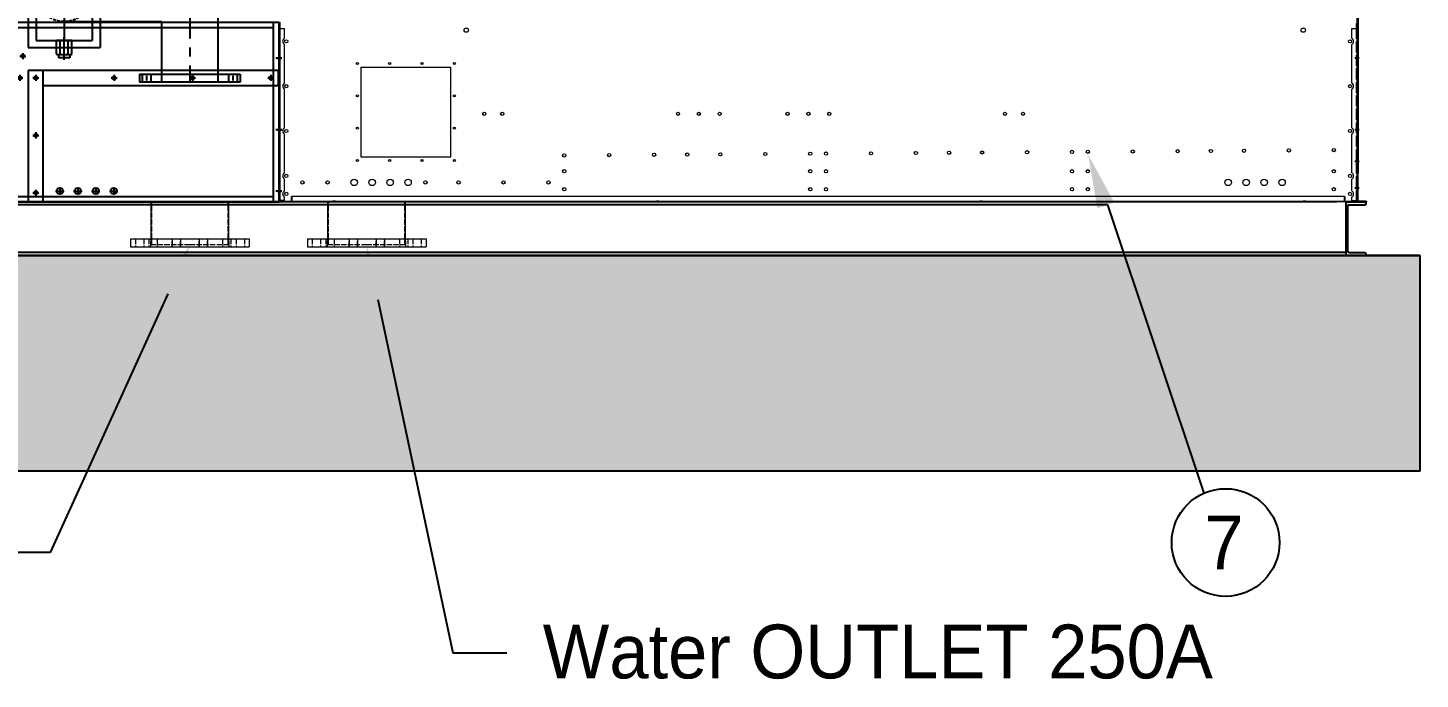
# Model space of a CAD drawing. Header units: millimetres. Extents: x 3475 to 35588, y 2916 to 25624.
# Drawn here: x 17566 to 21440, y 9394 to 11208 of the extents above; entities that cross this region are included whole.
import ezdxf
from ezdxf import colors
from ezdxf.entities.mleader import LeaderData, LeaderLine
from ezdxf.enums import TextEntityAlignment as Align
from ezdxf.math import Vec2, Vec3

# ---------------------------------------------------------------- set-up
doc = ezdxf.new("R2010")
doc.units = ezdxf.units.MM
for name, pattern in [('CENTER', [2, 1.25, -0.25, 0.25, -0.25]), ('DASHED', [15, 12, -3]), ('HIDDEN', [0.375, 0.25, -0.125])]:
    doc.linetypes.add(name, pattern=pattern)
for name, color, linetype in [('center', 1, 'CENTER'), ('냉각탑_dim', 1, 'Continuous'), ('냉각탑_text', 3, 'Continuous'), ('냉각탑_기초', 23, 'Continuous'), ('냉각탑_찬넬방진', 1, 'Continuous')]:
    doc.layers.add(name, color=color, linetype=linetype)
doc.styles.get("Standard").update_dxf_attribs({"font": 'arial.ttf'})
doc.styles.add('돋움', font='Dotum.ttf')

# ---------------------------------------------------------------- blocks, each defined once
blk = doc.blocks.new('A$C29A03157')
at = {"color": 7}
for p, q in [((0, 500), (42, 500)), ((0, 0), (0, 500)), ((42, 500), (0, 500)), ((0, 500), (3400, 500)), ((15, 0), (15, 500)), ((15, 485), (3385, 485)), ((3385, 0), (3385, 500)), ((3400, 0), (3400, 500)), ((3400, 100), (3400, 194.5)), ((0, 100), (0, 0)), ((0, 0), (42, 0)), ((0, 0), (2202, 0)), ((42, 0), (0, 0)), ((44, 0), (3400, 0)), ((65, 15), (3385, 15)), ((65, 0), (65, 15))]:
    blk.add_line(p, q, dxfattribs=at)
at = {"color": 7, "lineweight": 35}
blk.add_line((3400, 500), (3400, 0), dxfattribs=at)
blk.add_line((3400, 500), (3400, 0), dxfattribs=at)
blk.add_line((3400, 500), (3400, 0), dxfattribs=at)
blk.add_line((3400, 500), (3400, 0), dxfattribs=at)
for p, q in [((2228, 0), (2270, 0)), ((2702, 0), (2744, 0))]:
    blk.add_line(p, q)
at = {"color": 7}
blk.add_lwpolyline([(65, 2), (15, 2)], dxfattribs=at)
for centre, radius in [((21, 475), 4.5), ((2464, 345), 4.5), ((2679, 345), 4.5), ((2941, 345), 4.5), ((3159, 345), 4.5), ((3377, 345), 4.5), ((21, 325), 4.5), ((21, 175), 4.5), ((130, 75), 4.5), ((130, 75), 4.5), ((250, 75), 4.5), ((250, 75), 4.5), ((370, 75), 4.5), ((370, 75), 4.5), ((1039, 75), 4.5), ((1039, 75), 4.5), ((1159, 75), 4.5), ((1159, 75), 4.5), ((1279, 75), 4.5), ((1279, 75), 4.5), ((1948, 75), 4.5), ((1948, 75), 4.5), ((2068, 75), 4.5), ((2068, 75), 4.5), ((2188, 75), 4.5), ((2188, 75), 4.5), ((460, 30), 9), ((510, 30), 9), ((560, 30), 9), ((610, 30), 9), ((2790, 30), 9), ((2840, 30), 9), ((2890, 30), 9), ((2940, 30), 9), ((21, 25), 4.5), ((130, 25), 4.5), ((130, 25), 4.5), ((250, 25), 4.5), ((250, 25), 4.5), ((370, 25), 4.5), ((370, 25), 4.5), ((1039, 25), 4.5), ((1039, 25), 4.5), ((1159, 25), 4.5), ((1159, 25), 4.5), ((1279, 25), 4.5), ((1279, 25), 4.5), ((1948, 25), 4.5), ((1948, 25), 4.5), ((2068, 25), 4.5), ((2068, 25), 4.5), ((2188, 25), 4.5), ((2188, 25), 4.5), ((2249, 25), 4.5), ((2723, 25), 4.5)]:
    blk.add_circle(centre, radius, dxfattribs=at)
for centre in [(2249, 421), (2687.2, 405.8), (2249, 345), (2723, 345), (2249, 185), (2723, 185)]:
    blk.add_circle(centre, 4.5)
at = {"layer": 'center', "color": 7}
for p, q in [((12.5, 475), (29.5, 475)), ((21, 483.5), (21, 466.5)), ((2249, 429.5), (2249, 412.5)), ((2240.5, 421), (2257.5, 421)), ((2678.7, 405.8), (2695.7, 405.8)), ((2687.2, 414.3), (2687.2, 397.3)), ((3407.9, 400), (3390.9, 400)), ((2249, 353.5), (2249, 336.5)), ((2464, 353.5), (2464, 336.5)), ((2679, 353.5), (2679, 336.5)), ((2723, 353.5), (2723, 336.5)), ((2941, 353.5), (2941, 336.5)), ((3159, 353.5), (3159, 336.5)), ((3377, 353.5), (3377, 336.5)), ((12.5, 325), (29.5, 325)), ((12.5, 325), (29.5, 325)), ((21, 316.5), (21, 333.5)), ((2240.5, 345), (2257.5, 345)), ((2455.5, 345), (2472.5, 345)), ((2670.5, 345), (2687.5, 345)), ((2714.5, 345), (2731.5, 345)), ((2932.5, 345), (2949.5, 345)), ((3150.5, 345), (3167.5, 345)), ((3368.5, 345), (3385.5, 345)), ((3407.9, 200), (3390.9, 200)), ((12.5, 175), (29.5, 175)), ((21, 166.5), (21, 183.5)), ((2240.5, 185), (2257.5, 185)), ((2249, 193.5), (2249, 176.5)), ((2714.5, 185), (2731.5, 185)), ((2723, 193.5), (2723, 176.5)), ((130, 83.5), (130, 66.5)), ((250, 83.5), (250, 66.5)), ((370, 83.5), (370, 66.5)), ((1039, 83.5), (1039, 66.5)), ((1159, 83.5), (1159, 66.5)), ((1279, 83.5), (1279, 66.5)), ((1948, 83.5), (1948, 66.5)), ((2068, 83.5), (2068, 66.5)), ((2188, 83.5), (2188, 66.5)), ((121.5, 75), (138.5, 75)), ((241.5, 75), (258.5, 75)), ((361.5, 75), (378.5, 75)), ((460, 40), (460, 20)), ((510, 40), (510, 20)), ((560, 40), (560, 20)), ((610, 40), (610, 20)), ((1030.5, 75), (1047.5, 75)), ((1150.5, 75), (1167.5, 75)), ((1270.5, 75), (1287.5, 75)), ((1939.5, 75), (1956.5, 75)), ((2059.5, 75), (2076.5, 75)), ((2179.5, 75), (2196.5, 75)), ((2790, 40), (2790, 20)), ((2840, 40), (2840, 20)), ((2890, 40), (2890, 20)), ((2940, 40), (2940, 20)), ((12.5, 25), (29.5, 25)), ((21, 16.5), (21, 33.5)), ((121.5, 25), (138.5, 25)), ((130, 33.5), (130, 16.5)), ((241.5, 25), (258.5, 25)), ((250, 33.5), (250, 16.5)), ((361.5, 25), (378.5, 25)), ((370, 33.5), (370, 16.5)), ((470, 30), (450, 30)), ((520, 30), (500, 30)), ((570, 30), (550, 30)), ((620, 30), (600, 30)), ((1030.5, 25), (1047.5, 25)), ((1039, 33.5), (1039, 16.5)), ((1150.5, 25), (1167.5, 25)), ((1159, 33.5), (1159, 16.5)), ((1270.5, 25), (1287.5, 25)), ((1279, 33.5), (1279, 16.5)), ((1939.5, 25), (1956.5, 25)), ((1948, 33.5), (1948, 16.5)), ((2059.5, 25), (2076.5, 25)), ((2068, 33.5), (2068, 16.5)), ((2179.5, 25), (2196.5, 25)), ((2188, 33.5), (2188, 16.5)), ((2240.5, 25), (2257.5, 25)), ((2249, 33.5), (2249, 16.5)), ((2714.5, 25), (2731.5, 25)), ((2723, 33.5), (2723, 16.5)), ((2780, 30), (2800, 30)), ((2830, 30), (2850, 30)), ((2880, 30), (2900, 30)), ((2930, 30), (2950, 30)), ((3407.9, 30), (3390.9, 30))]:
    blk.add_line(p, q, dxfattribs=at)
blk = doc.blocks.new('A$C7C4F0266')
at = {"color": 7}
for p, q in [((696, 366), (0, 366)), ((0, 366), (0, 0)), ((42, 0), (42, 366)), ((696, 366), (696, 324)), ((42, 324), (696, 324)), ((0, 0), (42, 0))]:
    blk.add_line(p, q, dxfattribs=at)
for centre in [(21, 345), (239, 345), (457, 345), (675, 345), (21, 185), (21, 25)]:
    blk.add_circle(centre, 3, dxfattribs=at)
blk = doc.blocks.new('A$C5CA500D4')
for p, q in [((0, 3227.6), (200, 3227.6)), ((0, 3227.6), (0, 96)), ((200, 3227.6), (200, 96)), ((22.2, 3207.6), (22.2, 116)), ((22.2, 3207.6), (177.8, 3207.6)), ((177.8, 3207.6), (177.8, 116)), ((527.8, 3018.9), (527.8, 3030.3)), ((0, 96), (200, 96)), ((22.2, 116), (177.8, 116))]:
    blk.add_line(p, q)
at = {"ltscale": 30}
for p, q in [((82, 3239.6), (82, 3207.6)), ((113.5, 3248.4), (86.5, 3248.4)), ((86.5, 3240.5), (86.5, 3248.4)), ((91, 3239.6), (91, 3207.6)), ((109, 3239.6), (109, 3207.6)), ((113.5, 3240.5), (113.5, 3248.4)), ((118, 3239.6), (118, 3207.6)), ((118, 3207.6), (82, 3207.6)), ((104, 3102.6), (100, 3102.4)), ((100, 3102.4), (455.7, 3102.4)), ((107.3, 3102.6), (104, 3102.6)), ((104, 2946.6), (100, 2946.8)), ((100, 2946.8), (455.7, 2946.8)), ((104, 324), (100, 323.8)), ((100, 323.8), (527.8, 323.8)), ((107.3, 324), (104, 324)), ((527.8, 323.8), (527.8, 0)), ((104, 168), (100, 168.2)), ((100, 168.2), (372.2, 168.2)), ((372.2, 0), (372.2, 168.2)), ((78.4, 77.6), (78.4, 116)), ((121.6, 116), (78.4, 116)), ((89.3, 77.6), (89.3, 116)), ((110.8, 77.6), (110.8, 116)), ((121.6, 77.6), (121.6, 116)), ((83.9, 76.5), (83.9, 67.1)), ((116.2, 67.1), (83.9, 67.1)), ((116.2, 76.5), (116.2, 67.1)), ((310, 22), (310, 0)), ((310, 22), (310, 0)), ((310, 22), (590, 22)), ((590, 0), (310, 0)), ((318, 0), (318, 22)), ((342, 0), (342, 22)), ((372, 22), (528, 22)), ((558, 0), (558, 22)), ((582, 0), (582, 22)), ((590, 22), (590, 0))]:
    blk.add_line(p, q, dxfattribs=at)
at = {"color": 1, "linetype": 'CENTER', "ltscale": 100}
for p, q in [((100, 3253.2), (100, 3200.4)), ((100, 3207.6), (100, 116)), ((100, 3110.3), (100, 2938.9)), ((12.1, 3024.6), (177.8, 3024.6)), ((22.2, 3024.6), (450, 3024.6)), ((100, 331.7), (100, 160.3)), ((12.1, 246), (177.8, 246)), ((22.2, 246), (450, 246)), ((450, 246), (450, 0)), ((100, 61.3), (100, 124.6))]:
    blk.add_line(p, q, dxfattribs=at)
at = {"color": 1, "linetype": 'CENTER', "ltscale": 10}
for p, q in [((450, 3178.9), (450, 2870.3)), ((295.7, 3024.6), (604.3, 3024.6))]:
    blk.add_line(p, q, dxfattribs=at)
at = {"color": 1, "linetype": 'CENTER', "ltscale": 0.5}
for p, q in [((185.9, 3024.6), (100, 3024.6)), ((185.9, 246), (100, 246)), ((330, 0), (330, 22)), ((570, 0), (570, 22))]:
    blk.add_line(p, q, dxfattribs=at)
blk.add_circle((450, 3024.6), 140)
at = {"color": 0, "ltscale": 30}
for centre in [(450, 3144.6), (570, 3024.6), (450, 2904.6)]:
    blk.add_circle(centre, 11.5, dxfattribs=at)
at = {"color": 7, "linetype": 'HIDDEN', "ltscale": 30}
for centre in [(100, 3024.6), (100, 246)]:
    blk.add_circle(centre, 77.8, dxfattribs=at)
at = {"color": 6, "linetype": 'HIDDEN', "ltscale": 30}
blk.add_circle((100, 246), 78, dxfattribs=at)
at = {"color": 1, "linetype": 'CENTER', "ltscale": 10}
blk.add_arc((450, 3024.6), 120, 220.4098, 139.5902, dxfattribs=at)
at = {"color": 0, "ltscale": 30}
for centre, start, end in [((365.1, 3109.5), 322.1093, 217.8907), ((534.9, 3109.5), 322.1093, 217.8907), ((365.1, 2939.7), 142.1093, 37.8907), ((534.9, 2939.7), 142.1093, 37.8907)]:
    blk.add_arc(centre, 11.5, start, end, dxfattribs=at)
blk.add_arc((450, 3024.6), 78, 265.7947, 94.2053)
at = {"ltscale": 30, "extrusion": (0, 0, -1)}
for centre in [(86.5, 3239.6), (95.5, 3239.6), (104.5, 3239.6), (113.5, 3239.6)]:
    blk.add_ellipse(centre, major_axis=(4.5, 0), ratio=0.200221, start_param=3.141593, end_param=6.283185, dxfattribs=at)
at = {"ltscale": 30}
for centre in [(83.9, 77.6), (94.7, 77.6), (105.4, 77.6), (116.2, 77.6)]:
    blk.add_ellipse(centre, major_axis=(5.4, 0), ratio=0.200221, start_param=3.141593, end_param=6.283185, dxfattribs=at)
blk = doc.blocks.new('1')
for p, q in [((21264.9, 14323.6), (21264.9, 10723.6)), ((21266.5, 14281.6), (21266.5, 10803.6)), ((21266.5, 10725.2), (21266.5, 10802)), ((21289.9, 10725.2), (21289.9, 10723.6))]:
    blk.add_line(p, q)
at = {"color": 7, "lineweight": 13, "ltscale": 2.5}
for p, q in [((18264.9, 11206.6), (18264.9, 11220.1)), ((18264.9, 11206.6), (18268.4, 11206.6)), ((18264.9, 10727.1), (18264.9, 11206.6)), ((18266.9, 11220.1), (18266.9, 11206.6)), ((18268.4, 11206.6), (18279.9, 11206.6)), ((18279.9, 11179.3), (18279.9, 11206.6)), ((21249.9, 11179.3), (21249.9, 11206.6)), ((21249.9, 11206.6), (21261.4, 11206.6)), ((21264.9, 11206.6), (21261.4, 11206.6)), ((21262.9, 11206.6), (21262.9, 11220.1)), ((21264.9, 11220.1), (21264.9, 11206.6)), ((21264.9, 10727.1), (21264.9, 11206.6)), ((18279.9, 11054.3), (18279.9, 11162)), ((21249.9, 11054.3), (21249.9, 11162)), ((18492.9, 11098.6), (18742.9, 11098.6)), ((18492.9, 11098.6), (18492.9, 10848.6)), ((18742.9, 10848.6), (18742.9, 11098.6)), ((18279.9, 10929.3), (18279.9, 11037)), ((21249.9, 10929.3), (21249.9, 11037)), ((18279.9, 10804.3), (18279.9, 10912)), ((21249.9, 10804.3), (21249.9, 10912)), ((18492.9, 10848.6), (18742.9, 10848.6)), ((18279.9, 10754.3), (18279.9, 10787)), ((21249.9, 10754.3), (21249.9, 10787)), ((18279.9, 10727.1), (18279.9, 10737)), ((21229.9, 10738.6), (18299.9, 10738.6)), ((21249.9, 10727.1), (21249.9, 10737)), ((18264.9, 10727.1), (18268.4, 10727.1)), ((18279.9, 10727.1), (18268.4, 10727.1)), ((18268.4, 10725.6), (18268.4, 10727.1)), ((18268.4, 10723.6), (18268.4, 10725.6)), ((18268.4, 10725.6), (18281.9, 10725.6)), ((18281.9, 10723.6), (18268.4, 10723.6)), ((18408.2, 10723.6), (18281.9, 10723.6)), ((18408.2, 10725.6), (18414.9, 10725.6)), ((18408.2, 10723.6), (18414.9, 10723.6)), ((18421.7, 10725.6), (18414.9, 10725.6)), ((18421.7, 10723.6), (18414.9, 10723.6)), ((19308.2, 10723.6), (18421.7, 10723.6)), ((19308.2, 10725.6), (19314.9, 10725.6)), ((19308.2, 10723.6), (19314.9, 10723.6)), ((19321.7, 10725.6), (19314.9, 10725.6)), ((19321.7, 10723.6), (19314.9, 10723.6)), ((20208.2, 10723.6), (19321.7, 10723.6)), ((20208.2, 10725.6), (20214.9, 10725.6)), ((20208.2, 10723.6), (20214.9, 10723.6)), ((20221.7, 10725.6), (20214.9, 10725.6)), ((20221.7, 10723.6), (20214.9, 10723.6)), ((21108.2, 10723.6), (20221.7, 10723.6)), ((21108.2, 10725.6), (21114.9, 10725.6)), ((21108.2, 10723.6), (21114.9, 10723.6)), ((21121.7, 10725.6), (21114.9, 10725.6)), ((21121.7, 10723.6), (21114.9, 10723.6)), ((21247.9, 10723.6), (21121.7, 10723.6)), ((21247.9, 10725.6), (21261.4, 10725.6)), ((21261.4, 10723.6), (21247.9, 10723.6)), ((21249.9, 10727.1), (21261.4, 10727.1)), ((21264.9, 10727.1), (21261.4, 10727.1)), ((21261.4, 10725.6), (21261.4, 10727.1)), ((21261.4, 10723.6), (21261.4, 10725.6))]:
    blk.add_line(p, q, dxfattribs=at)
at = {"color": 7, "linetype": 'DASHED', "lineweight": 13, "ltscale": 2.5}
for p, q in [((18266.9, 11206.6), (18266.9, 10727.1)), ((21262.9, 10727.1), (21262.9, 11206.6)), ((18266.9, 11128.1), (18264.9, 11128.1)), ((18266.9, 11119.1), (18264.9, 11119.1)), ((18266.9, 10928.1), (18264.9, 10928.1)), ((18266.9, 10919.1), (18264.9, 10919.1)), ((18266.9, 10758.1), (18264.9, 10758.1)), ((18266.9, 10749.1), (18264.9, 10749.1)), ((18281.9, 10725.6), (18408.2, 10725.6)), ((18421.7, 10725.6), (19308.2, 10725.6)), ((19321.7, 10725.6), (20208.2, 10725.6)), ((20221.7, 10725.6), (21108.2, 10725.6)), ((21121.7, 10725.6), (21247.9, 10725.6))]:
    blk.add_line(p, q, dxfattribs=at)
at = {"color": 7}
for p, q in [((18259.9, 11123.6), (18271.9, 11123.6)), ((21269.9, 11123.6), (21257.9, 11123.6)), ((18259.9, 10923.6), (18271.9, 10923.6)), ((21269.9, 10923.6), (21257.9, 10923.6)), ((21269.9, 10836.1), (21257.9, 10836.1)), ((18259.9, 10753.6), (18271.9, 10753.6)), ((21269.9, 10761.1), (21257.9, 10761.1))]:
    blk.add_line(p, q, dxfattribs=at)
at = {"color": 7, "ltscale": 2.5}
for p, q in [((18299.9, 10738.6), (18299.9, 10723.6)), ((21229.9, 10738.6), (21229.9, 10723.6))]:
    blk.add_line(p, q, dxfattribs=at)
at = {"color": 7, "lineweight": 13, "ltscale": 1.25}
for p, q in [((17908.8, 10620.5), (17908.8, 10723.6)), ((18125.1, 10620.5), (18125.1, 10723.6)), ((18400.8, 10620.5), (18400.8, 10723.6)), ((18617.1, 10620.5), (18617.1, 10723.6)), ((17851.9, 10620.5), (17851.9, 10598.5)), ((17851.9, 10620.5), (18181.9, 10620.5)), ((18181.9, 10620.5), (18181.9, 10598.5)), ((18343.9, 10620.5), (18343.9, 10598.5)), ((18343.9, 10620.5), (18673.9, 10620.5)), ((18673.9, 10620.5), (18673.9, 10598.5)), ((17851.9, 10598.5), (18181.9, 10598.5)), ((18343.9, 10598.5), (18673.9, 10598.5))]:
    blk.add_line(p, q, dxfattribs=at)
at = {"color": 7, "linetype": 'DASHED', "lineweight": 13, "ltscale": 1.25}
for p, q in [((17910.8, 10603.5), (17910.8, 10723.6)), ((18123.1, 10603.5), (18123.1, 10723.6)), ((18402.8, 10603.5), (18402.8, 10723.6)), ((18615.1, 10603.5), (18615.1, 10723.6)), ((17865.4, 10620.5), (17865.4, 10598.5)), ((17865.4, 10620.5), (17865.4, 10598.5)), ((17888.4, 10620.5), (17888.4, 10598.5)), ((17888.4, 10620.5), (17888.4, 10598.5)), ((17902.9, 10620.5), (17902.9, 10598.5)), ((17902.9, 10620.5), (17902.9, 10598.5)), ((17907.9, 10598.5), (17907.9, 10620.5)), ((17908.8, 10603.5), (17908.8, 10620.5)), ((17925.9, 10620.5), (17925.9, 10598.5)), ((17925.9, 10620.5), (17925.9, 10598.5)), ((17967.9, 10598.5), (17967.9, 10620.5)), ((17967.9, 10620.5), (17967.9, 10598.5)), ((17990.9, 10598.5), (17990.9, 10620.5)), ((17990.9, 10620.5), (17990.9, 10598.5)), ((18043, 10598.5), (18043, 10620.5)), ((18043, 10620.5), (18043, 10598.5)), ((18066, 10598.5), (18066, 10620.5)), ((18066, 10620.5), (18066, 10598.5)), ((18108, 10620.5), (18108, 10598.5)), ((18108, 10620.5), (18108, 10598.5)), ((18125.1, 10603.5), (18125.1, 10620.5)), ((18125.9, 10598.5), (18125.9, 10620.5)), ((18131, 10620.5), (18131, 10598.5)), ((18131, 10620.5), (18131, 10598.5)), ((18145.5, 10620.5), (18145.5, 10598.5)), ((18145.5, 10620.5), (18145.5, 10598.5)), ((18168.5, 10620.5), (18168.5, 10598.5)), ((18168.5, 10620.5), (18168.5, 10598.5)), ((18357.4, 10620.5), (18357.4, 10598.5)), ((18357.4, 10620.5), (18357.4, 10598.5)), ((18380.4, 10620.5), (18380.4, 10598.5)), ((18380.4, 10620.5), (18380.4, 10598.5)), ((18394.9, 10620.5), (18394.9, 10598.5)), ((18394.9, 10620.5), (18394.9, 10598.5)), ((18399.9, 10598.5), (18399.9, 10620.5)), ((18400.8, 10603.5), (18400.8, 10620.5)), ((18417.9, 10620.5), (18417.9, 10598.5)), ((18417.9, 10620.5), (18417.9, 10598.5)), ((18459.9, 10598.5), (18459.9, 10620.5)), ((18459.9, 10620.5), (18459.9, 10598.5)), ((18482.9, 10598.5), (18482.9, 10620.5)), ((18482.9, 10620.5), (18482.9, 10598.5)), ((18535, 10598.5), (18535, 10620.5)), ((18535, 10620.5), (18535, 10598.5)), ((18558, 10598.5), (18558, 10620.5)), ((18558, 10620.5), (18558, 10598.5)), ((18600, 10620.5), (18600, 10598.5)), ((18600, 10620.5), (18600, 10598.5)), ((18617.1, 10603.5), (18617.1, 10620.5)), ((18617.9, 10598.5), (18617.9, 10620.5)), ((18623, 10620.5), (18623, 10598.5)), ((18623, 10620.5), (18623, 10598.5)), ((18637.5, 10620.5), (18637.5, 10598.5)), ((18637.5, 10620.5), (18637.5, 10598.5)), ((18660.5, 10620.5), (18660.5, 10598.5)), ((18660.5, 10620.5), (18660.5, 10598.5)), ((18016.9, 10603.5), (17908.8, 10603.5)), ((18125.1, 10603.5), (18016.9, 10603.5)), ((18508.9, 10603.5), (18400.8, 10603.5)), ((18617.1, 10603.5), (18508.9, 10603.5))]:
    blk.add_line(p, q, dxfattribs=at)
at = {"ltscale": 500}
for p, q in [((21264.9, 10723.6), (21289.9, 10723.6)), ((21289.9, 10723.6), (21264.9, 10723.6)), ((21266.5, 10725.2), (21289.9, 10725.2))]:
    blk.add_line(p, q, dxfattribs=at)
at = {"color": 7, "lineweight": 13, "ltscale": 2.5}
for centre, radius in [((18785.9, 11201.6), 6), ((21114.9, 11201.6), 6), ((18284.9, 11170.6), 4.5), ((21244.9, 11170.6), 4.5), ((18482.9, 11108.6), 3), ((18572.9, 11108.6), 3), ((18662.9, 11108.6), 3), ((18752.9, 11108.6), 3), ((18284.9, 11045.6), 4.5), ((21244.9, 11045.6), 4.5), ((18482.9, 11018.6), 3), ((18752.9, 11018.6), 3), ((18835.9, 10968.6), 4.5), ((18885.9, 10968.6), 4.5), ((19374.9, 10968.6), 4.5), ((19432.9, 10968.6), 4.5), ((19490.9, 10968.6), 4.5), ((19679.9, 10968.6), 4.5), ((19737.9, 10968.6), 4.5), ((19795.9, 10968.6), 4.5), ((20284.9, 10968.6), 4.5), ((20334.9, 10968.6), 4.5), ((18284.9, 10920.6), 4.5), ((18482.9, 10928.6), 3), ((18752.9, 10928.6), 3), ((21244.9, 10920.6), 4.5), ((18482.9, 10838.6), 3), ((18572.9, 10838.6), 3), ((18662.9, 10838.6), 3), ((18752.9, 10838.6), 3), ((18284.9, 10795.6), 4.5), ((20905.9, 10777.6), 9), ((20955.9, 10777.6), 9), ((21005.9, 10777.6), 9), ((21055.9, 10777.6), 9), ((21244.9, 10795.6), 4.5), ((18284.9, 10745.6), 4.5), ((21244.9, 10745.6), 4.5)]:
    blk.add_circle(centre, radius, dxfattribs=at)
at = {"color": 7, "lineweight": 13, "ltscale": 3}
for centre, radius in [((19058.4, 10852.8), 4.5), ((19183.4, 10853.6), 4.5), ((19308.4, 10854.5), 4.5), ((19400.7, 10855.1), 4.5), ((19492.9, 10855.8), 4.5), ((19617.9, 10856.6), 4.5), ((19742.9, 10857.5), 4.5), ((19786.9, 10857.8), 4.5), ((19911.9, 10858.6), 4.5), ((20036.9, 10859.5), 4.5), ((20129.2, 10860.1), 4.5), ((20221.4, 10860.8), 4.5), ((20346.4, 10861.6), 4.5), ((20471.4, 10862.5), 4.5), ((20515.4, 10862.8), 4.5), ((20640.4, 10863.6), 4.5), ((20765.4, 10864.5), 4.5), ((20857.7, 10865.1), 4.5), ((20949.9, 10865.8), 4.5), ((21074.9, 10866.6), 4.5), ((21199.9, 10867.5), 4.5), ((19058.4, 10808.6), 4.5), ((19742.9, 10808.6), 4.5), ((19786.9, 10808.6), 4.5), ((20471.4, 10808.6), 4.5), ((20515.4, 10808.6), 4.5), ((21199.9, 10808.6), 4.5), ((18329.9, 10777.6), 4.5), ((18399.9, 10777.6), 4.5), ((18473.9, 10777.6), 9), ((18523.9, 10777.6), 9), ((18573.9, 10777.6), 9), ((18623.9, 10777.6), 9), ((18672.2, 10777.6), 4.5), ((18764.4, 10777.6), 4.5), ((18889.4, 10777.6), 4.5), ((19014.4, 10777.6), 4.5), ((19058.4, 10758.6), 4.5), ((19742.9, 10758.6), 4.5), ((19786.9, 10758.6), 4.5), ((20471.4, 10758.6), 4.5), ((20515.4, 10758.6), 4.5), ((21199.9, 10758.6), 4.5)]:
    blk.add_circle(centre, radius, dxfattribs=at)
at = {"color": 7, "lineweight": 13, "ltscale": 2.5}
for centre, start, end in [((18284.9, 11170.6), 120, 240), ((21244.9, 11170.6), 300, 60), ((18284.9, 11045.6), 120, 240), ((21244.9, 11045.6), 300, 60), ((18284.9, 10920.6), 120, 240), ((21244.9, 10920.6), 300, 60), ((18284.9, 10795.6), 120, 240), ((21244.9, 10795.6), 300, 60), ((18284.9, 10745.6), 120, 240), ((21244.9, 10745.6), 300, 60)]:
    blk.add_arc(centre, 10, start, end, dxfattribs=at)
at = {"layer": '냉각탑_dim'}
blk.add_solid([(20589, 10721.8), (20516.1, 10855.2), (20541.8, 10705.4)], dxfattribs=at)
at = {"layer": '냉각탑_찬넬방진', "ltscale": 30}
for p, q in [((20569.8, 10715.1), (14896.4, 10715.1)), ((21233.5, 10582), (14896.4, 10582))]:
    blk.add_line(p, q, dxfattribs=at)
at = {"layer": '냉각탑_찬넬방진', "ltscale": 150}
for p, q in [((21208.5, 10723.6), (15386.9, 10723.5)), ((21233.5, 10723.6), (21289.9, 10723.6)), ((21233.5, 10723.5), (21233.5, 10573.5)), ((21242.5, 10715.3), (21286.5, 10715.3)), ((21289.9, 10718.7), (21289.9, 10723.6)), ((21242.5, 10581.9), (21286.5, 10581.9)), ((21289.9, 10573.6), (21289.9, 10578.6))]:
    blk.add_line(p, q, dxfattribs=at)
for centre, start, end in [((21242.5, 10711.9), 90, 180), ((21286.5, 10718.7), 270, 0), ((21286.5, 10578.5), 0, 90)]:
    blk.add_arc(centre, 3.39, start, end, dxfattribs=at)
blk.add_rational_spline([(21242.5, 10581.9), (21239.1, 10581.9), (21239.1, 10585.3), (21239.1, 10585.4), (21239.1, 10585.5), (21239.1, 10648.6), (21239.1, 10711.7), (21239.1, 10711.8), (21239.1, 10711.9)], [1, 0.707106781187, 1, 1, 1, 1, 1, 1, 1], degree=2, knots=[0, 0, 0, 1.570796, 1.570796, 2.570796, 2.570796, 3.570796, 3.570796, 4.570796, 4.570796, 4.570796], dxfattribs=at)
at = {"color": 1}
blk.add_blockref('A$C5CA500D4', (17566.9, 11057.2), dxfattribs=at)
at = {"color": 2}
blk.add_blockref('A$C29A03157', (14864.9, 10723.6), dxfattribs=at)
blk.add_blockref('A$C7C4F0266', (17566.9, 10723.6))

msp = doc.modelspace()

# ---------------------------------------------------------------- hatches: boundary and pattern name
h = msp.add_hatch()
h.set_pattern_fill('AR-CONC', color=4)
h.set_pattern_definition([(50, (-313265.05, -191709.87), (182.18467, -15.939086), [19.05, -209.55]), (355, (-313265.05, -191709.87), (-35.24342, 191.056845), [15.24, -167.64058]), (100.451445, (-313249.87, -191711.2), (146.94125, 175.11775), [16.19001, -178.090245]), (46.1842, (-313265.05, -191659.07), (271.07904, -42.04233), [28.575, -314.325]), (96.63556, (-313242.46, -191662.57), (237.40413, 247.42612), [24.28502, -267.1356]), (351.18415, (-313265.05, -191659.07), (237.40413, 247.42612), [22.85997, -251.45973]), (21, (-313239.65, -191671.77), (151.61439, -102.2652), [19.05, -209.55]), (326, (-313239.65, -191671.77), (61.80203, 184.18797), [15.24, -167.64]), (71.451445, (-313227.02, -191680.3), (213.41642, 81.92277), [16.19001, -178.08994]), (37.5, (-313265.05, -191709.87), (3.088603, 84.555039), [0, -165.608, 0, -170.18, 0, -168.275]), (7.5, (-313265.05, -191709.87), (66.819663, 100.180575), [0, -97.028, 0, -161.798, 0, -64.135]), (327.5, (-313321.69, -191709.87), (135.590595, -5.728744), [0, -63.5, 0, -198.12, 0, -262.89]), (317.5, (-313347.09, -191709.87), (148.12918, 25.42649), [0, -82.55, 0, -131.572, 0, -186.69])])
h.paths.add_polyline_path([(14689.8, 9973.6), (21439.8, 9973.6), (21440, 10573.6), (14690, 10573.6)])

# ---------------------------------------------------------------- linework, layer by layer
at = {"ltscale": 500}
msp.add_line((21439.9, 9973.6), (21439.9, 10573.5), dxfattribs=at)
at = {"ltscale": 500, "elevation": 0}
for points in [[(14689.9, 10573.6), (21439.9, 10573.6)], [(21439.9, 9973.6), (14689.9, 9973.6)]]:
    msp.add_lwpolyline(points, dxfattribs=at)
at = {"layer": '냉각탑_dim', "linetype": 'ByBlock', "lineweight": -2}
msp.add_lwpolyline([(20569.8, 10715.1), (20838.5, 9911.8)], dxfattribs=at)
msp.add_circle((20898.7, 9774.5), 150, dxfattribs=at)
at = {"layer": '냉각탑_기초', "lineweight": 20, "ltscale": 30}
msp.add_line((17731.5, 9973.5), (20117.9, 9973.5), dxfattribs=at)
at = {"layer": '냉각탑_찬넬방진', "ltscale": 30}
msp.add_line((21439.9, 10573.5), (14689.9, 10573.6), dxfattribs=at)

# ---------------------------------------------------------------- block references
msp.add_blockref('1', (0, 0))

# ---------------------------------------------------------------- texts
at = {"layer": '냉각탑_text', "style": '돋움'}
msp.add_text('7', height=150, dxfattribs=at).set_placement((20894.5, 9774.7), align=Align.MIDDLE_CENTER)
msp.add_text('Water OUTLET 250A', height=150, dxfattribs=at).set_placement((18998.6, 9471, 0), align=Align.MIDDLE_LEFT)

# ---------------------------------------------------------------- leaders
at = {"layer": '냉각탑_dim'}
ml = msp.add_multileader_mtext('Standard', dxfattribs=at)
ml.set_content('')
ml.set_leader_properties(color=256)
ml.build(insert=Vec2(0, 0))
ml.multileader.update_dxf_attribs({"text_right_attachment_type": 6, "dogleg_length": 5, "arrow_head_size": 150, "scale": 30})
ctx = ml.context
ctx.base_point, ctx.scale, ctx.char_height, ctx.arrow_head_size, ctx.landing_gap_size, ctx.plane_origin, ctx.plane_x_axis, ctx.plane_y_axis = Vec3(17478.5, 9746.3), 30, 5.4, 150, 2.7, Vec3(17899.7, 10451.8), Vec3(-1, 0), Vec3(0, -1)
ctx.right_attachment = 6
notes = []
notes.append((ctx, [(0, (1, 1, 0), (17628.5, 9746.3), (-1, 0), 150, [(0, [(18016.9, 10603.5)], 0, [])])]))
ctx.mtext, ml.multileader.dxf.content_type = None, 0
ml = msp.add_multileader_mtext('Standard', dxfattribs=at)
ml.set_content('')
ml.set_leader_properties(color=256)
ml.build(insert=Vec2(0, 0))
ml.multileader.update_dxf_attribs({"text_right_attachment_type": 6, "dogleg_length": 5, "arrow_head_size": 150, "scale": 30})
ctx = ml.context
ctx.base_point, ctx.scale, ctx.char_height, ctx.arrow_head_size, ctx.landing_gap_size, ctx.plane_origin = Vec3(18898.6, 9467.7, 0), 30, 5.4, 150, 2.7, Vec3(18053.6, 10324.7, 0)
ctx.right_attachment = 6
notes.append((ctx, [(0, (1, 1, 0), (18748.6, 9467.7, 0), (1, 0), 150, [(0, [(18508.9, 10598.5, 0)], 0, [])])]))
ctx.mtext, ml.multileader.dxf.content_type = None, 0
for ctx, leaders in notes:
    for number, flags, end, landing, length, lines in leaders:
        leader = LeaderData()
        leader.index, (leader.has_last_leader_line, leader.has_dogleg_vector, leader.attachment_direction) = number, flags
        leader.last_leader_point, leader.dogleg_vector, leader.dogleg_length = Vec3(end), Vec3(landing), length
        for number, points, colour, breaks in lines:
            line = LeaderLine()
            line.index, line.vertices, line.color, line.breaks = number, Vec3.list(points), colors.encode_raw_color(colour), breaks
            leader.lines.append(line)
        ctx.leaders.append(leader)

doc.saveas('drawing.dxf')
